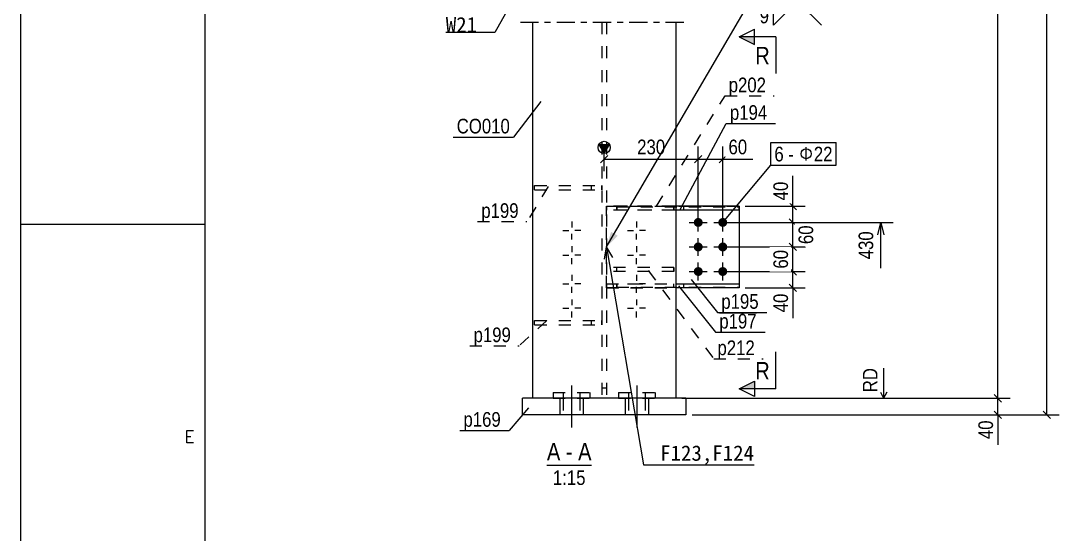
# Model space of a CAD drawing. Header units: millimetres. Extents: x -256 to 585, y -266 to 464.
# Drawn here: x -256.1 to -86.9, y -20.2 to 63.5 of the extents above; entities that cross this region are included whole.
import ezdxf

# ---------------------------------------------------------------- set-up
doc = ezdxf.new("R2010")
doc.units = ezdxf.units.MM
doc.linetypes.add('DXK_LINE_DOT2', pattern=[3.9198, 1.9599, -1.9599])
doc.linetypes.add('DXK_LINE_DOT3', pattern=[5.9187, 2.979, -0.9799, 0.9799, -0.9799])
doc.layers.add('WELD_LABELS', color=5, linetype='Continuous')
doc.styles.add('Arial Narrow', font='ARIALN.TTF', dxfattribs={"height": 0.2})

# ---------------------------------------------------------------- blocks, each defined once
blk = doc.blocks.new('Unknown-252070812-55923')
at = {"color": 7, "linetype": 'Continuous'}
for p, q in [((-256.15, -266.25), (-256.15, 327.75)), ((-226.11, -246.9), (-226.11, 307.74)), ((-256.15, 30.41), (-226.11, 30.41)), ((-229.05, -5.25), (-229.05, -3.25)), ((-229.05, -3.25), (-228, -3.25)), ((-229.05, -4.2), (-228.41, -4.2)), ((-228, -5.25), (-229.05, -5.25))]:
    blk.add_line(p, q, dxfattribs=at)
blk = doc.blocks.new('Unknown-252070812-11 - 4836')
at = {"color": 6, "linetype": 'Continuous'}
blk.add_line((-170.37, -8.87), (-163.09, -8.87), dxfattribs=at)
at = {"color": 0, "linetype": 'Continuous'}
for points in [[(-168.18, -8.12), (-168.18, -5.12), (-170.37, -5.12), (-170.37, -8.12)], [(-166.19, -8.12), (-166.19, -5.12), (-167.28, -5.12), (-167.28, -8.12)], [(-163.09, -8.12), (-163.09, -5.12), (-165.29, -5.12), (-165.29, -8.12)], [(-164.07, -12.12), (-164.07, -9.62), (-169.4, -9.62), (-169.4, -12.12)]]:
    blk.add_wipeout(points, dxfattribs=at)
at = {"color": 6, "linetype": 'Continuous', "style": 'Arial Narrow'}
for s, height, p in [('A', 2.86, (-170.37, -8.12)), ('A', 2.86, (-165.29, -8.12)), ('-', 2.86, (-167.28, -8.12)), ('1:15', 2.386, (-169.4, -12.12))]:
    blk.add_text(s, height=height, dxfattribs=at).set_placement(p)
blk = doc.blocks.new('Bolt-252070812-4842 - 4836')
at = {"linetype": 'Continuous'}
for points in [[(-146.44, 30.67, -1), (-144.97, 30.67, -1)], [(-142.44, 30.67, -1), (-140.97, 30.67, -1)], [(-146.44, 26.67, -1), (-144.97, 26.67, -1)], [(-142.44, 26.67, -1), (-140.97, 26.67, -1)], [(-146.44, 22.67, -1), (-144.97, 22.67, -1)], [(-142.44, 22.67, -1), (-140.97, 22.67, -1)]]:
    blk.add_hatch(color=3, dxfattribs=at).paths.add_polyline_path(points)
at = {"color": 3, "linetype": 'Continuous'}
for p, q in [((-147.17, 30.67), (-144.24, 30.67)), ((-145.7, 29.2), (-145.7, 32.13)), ((-143.17, 30.67), (-140.24, 30.67)), ((-141.7, 29.2), (-141.7, 32.13)), ((-145.7, 25.2), (-145.7, 28.13)), ((-141.7, 25.2), (-141.7, 28.13)), ((-147.17, 26.67), (-144.24, 26.67)), ((-143.17, 26.67), (-140.24, 26.67)), ((-145.7, 21.2), (-145.7, 24.13)), ((-141.7, 21.2), (-141.7, 24.13)), ((-147.17, 22.67), (-144.24, 22.67)), ((-143.17, 22.67), (-140.24, 22.67))]:
    blk.add_line(p, q, dxfattribs=at)
blk = doc.blocks.new('Part-252070812-4927 - 4836')
at = {"color": 7, "linetype": 'DXK_LINE_DOT2'}
for p, q in [((-160.64, 20), (-160.64, 20.67)), ((-160.64, 20.67), (-160.64, 20)), ((-160.64, 20.67), (-149.37, 20.67)), ((-159, 20.46), (-159.07, 20.67)), ((-158.97, 20.13), (-159, 20.46)), ((-158.97, 20.67), (-158.97, 20)), ((-149.7, 20), (-149.7, 20.67)), ((-149.7, 20), (-149.7, 20.67)), ((-160.64, 20), (-149.37, 20)), ((-158.97, 20.13), (-139.04, 20.13))]:
    blk.add_line(p, q, dxfattribs=at)
at = {"color": 2, "linetype": 'Continuous'}
for p, q in [((-149.37, 20.67), (-139.04, 20.67)), ((-148.04, 20), (-148.04, 20.67)), ((-139.04, 20.67), (-139.04, 20)), ((-139.04, 20), (-149.37, 20))]:
    blk.add_line(p, q, dxfattribs=at)
blk = doc.blocks.new('Bolt-252070812-4877 - 4836')
at = {"color": 3, "linetype": 'Continuous'}
for p, q in [((-166.3, 30.8), (-166.3, 29.82)), ((-167.77, 29.33), (-166.79, 29.33)), ((-166.3, 27.87), (-166.3, 28.84)), ((-164.84, 29.33), (-165.81, 29.33)), ((-166.3, 26.8), (-166.3, 25.82)), ((-167.77, 25.33), (-166.79, 25.33)), ((-166.3, 23.87), (-166.3, 24.84)), ((-164.84, 25.33), (-165.81, 25.33)), ((-166.3, 22.13), (-166.3, 21.16)), ((-167.77, 20.67), (-166.79, 20.67)), ((-164.84, 20.67), (-165.81, 20.67)), ((-166.3, 19.2), (-166.3, 20.18)), ((-166.3, 18.13), (-166.3, 17.16)), ((-167.77, 16.67), (-166.79, 16.67)), ((-166.3, 15.2), (-166.3, 16.18)), ((-164.84, 16.67), (-165.81, 16.67))]:
    blk.add_line(p, q, dxfattribs=at)
blk = doc.blocks.new('Part-252070812-18117 - 4836')
at = {"color": 7, "linetype": 'DXK_LINE_DOT2'}
for p, q in [((-158.7, 2.93), (-152.7, 2.93)), ((-158.7, 2.93), (-158.7, 2)), ((-158.7, 2), (-152.7, 2)), ((-152.7, 2.93), (-152.7, 2))]:
    blk.add_line(p, q, dxfattribs=at)
blk = doc.blocks.new('Bolt-252070812-4882 - 4836')
at = {"color": 3, "linetype": 'Continuous'}
for p, q in [((-155.77, 30.8), (-155.77, 29.82)), ((-157.24, 29.33), (-156.26, 29.33)), ((-155.77, 27.87), (-155.77, 28.84)), ((-154.3, 29.33), (-155.28, 29.33)), ((-155.77, 26.8), (-155.77, 25.82)), ((-157.24, 25.33), (-156.26, 25.33)), ((-155.77, 23.87), (-155.77, 24.84)), ((-154.3, 25.33), (-155.28, 25.33)), ((-155.77, 22.13), (-155.77, 21.16)), ((-157.24, 20.67), (-156.26, 20.67)), ((-154.3, 20.67), (-155.28, 20.67)), ((-155.77, 19.2), (-155.77, 20.18)), ((-155.77, 18.13), (-155.77, 17.16)), ((-157.24, 16.67), (-156.26, 16.67)), ((-155.77, 15.2), (-155.77, 16.18)), ((-154.3, 16.67), (-155.28, 16.67))]:
    blk.add_line(p, q, dxfattribs=at)
blk = doc.blocks.new('Part-252070812-5015 - 4836')
at = {"color": 2, "linetype": 'Continuous'}
for p, q in [((-147.7, 2), (-174.37, 2)), ((-174.37, -0.67), (-174.37, 2)), ((-147.7, 2), (-147.7, -0.67)), ((-147.7, -0.67), (-174.37, -0.67))]:
    blk.add_line(p, q, dxfattribs=at)
blk = doc.blocks.new('Part-252070812-4917 - 4836')
at = {"color": 7, "linetype": 'DXK_LINE_DOT2'}
for p, q in [((-172.37, 14), (-172.37, 14.67)), ((-172.37, 14.67), (-161.44, 14.67)), ((-172.37, 14), (-172.37, 14.67)), ((-172.37, 14), (-161.44, 14)), ((-163.1, 14), (-163.1, 14.67)), ((-163.1, 14), (-163.1, 14.67)), ((-161.44, 14), (-161.44, 14.67)), ((-161.44, 14.67), (-161.44, 14))]:
    blk.add_line(p, q, dxfattribs=at)
blk = doc.blocks.new('Part-252070812-4922 - 4836')
at = {"color": 7, "linetype": 'DXK_LINE_DOT2'}
for p, q in [((-172.37, 36), (-172.37, 36.67)), ((-172.37, 36.67), (-161.44, 36.67)), ((-172.37, 36), (-172.37, 36.67)), ((-172.37, 36), (-161.44, 36)), ((-163.1, 36), (-163.1, 36.67)), ((-163.1, 36), (-163.1, 36.67)), ((-161.44, 36), (-161.44, 36.67)), ((-161.44, 36.67), (-161.44, 36))]:
    blk.add_line(p, q, dxfattribs=at)
blk = doc.blocks.new('Part-252070812-4932 - 4836')
at = {"color": 7, "linetype": 'DXK_LINE_DOT2'}
for p, q in [((-149.7, 23.33), (-160.64, 23.33)), ((-160.64, 23.33), (-160.64, 22.67)), ((-160.64, 23.33), (-160.64, 22.67)), ((-149.7, 22.67), (-160.64, 22.67)), ((-158.97, 22.67), (-158.97, 23.33)), ((-158.97, 22.67), (-158.97, 23.33)), ((-149.7, 23.33), (-149.7, 22.67)), ((-149.7, 22.67), (-149.7, 23.33))]:
    blk.add_line(p, q, dxfattribs=at)
blk = doc.blocks.new('Part-252070812-4937 - 4836')
at = {"color": 7, "linetype": 'DXK_LINE_DOT2'}
for p, q in [((-149.37, 33.33), (-160.64, 33.33)), ((-160.64, 33.33), (-160.64, 32.67)), ((-160.64, 32.67), (-160.64, 33.33)), ((-149.37, 32.67), (-160.64, 32.67)), ((-159.07, 32.67), (-159, 32.87)), ((-159, 32.87), (-158.97, 33.2)), ((-158.97, 33.33), (-158.97, 32.67)), ((-158.97, 33.2), (-139.04, 33.2)), ((-149.7, 32.67), (-149.7, 33.33)), ((-149.7, 32.67), (-149.7, 33.33))]:
    blk.add_line(p, q, dxfattribs=at)
at = {"color": 2, "linetype": 'Continuous'}
for p, q in [((-139.04, 33.33), (-149.37, 33.33)), ((-139.04, 32.67), (-149.37, 32.67)), ((-148.04, 32.67), (-148.04, 33.33)), ((-139.04, 32.67), (-139.04, 33.33))]:
    blk.add_line(p, q, dxfattribs=at)
blk = doc.blocks.new('Part-252070812-4942 - 4836')
at = {"color": 7, "linetype": 'DXK_LINE_DOT2'}
for p, q in [((-149.7, 33.33), (-160.64, 33.33)), ((-160.64, 33.33), (-160.64, 32.67)), ((-160.64, 32.67), (-160.64, 33.33)), ((-149.7, 32.67), (-160.64, 32.67)), ((-159, 32.87), (-159.07, 32.67)), ((-158.97, 33.2), (-159, 32.87)), ((-158.97, 33.33), (-158.97, 32.67)), ((-158.97, 33.2), (-149.7, 33.2)), ((-149.7, 33.33), (-149.7, 33.2)), ((-149.7, 32.67), (-149.7, 33.33)), ((-149.7, 33.2), (-149.7, 32.67))]:
    blk.add_line(p, q, dxfattribs=at)
blk = doc.blocks.new('Part-252070812-4947 - 4836')
at = {"color": 7, "linetype": 'DXK_LINE_DOT2'}
for p, q in [((-160.64, 33.33), (-139.04, 33.33)), ((-160.64, 20), (-160.64, 33.33)), ((-139.04, 33.33), (-139.04, 32.67)), ((-139.04, 20.67), (-139.04, 20)), ((-139.04, 20), (-160.64, 20))]:
    blk.add_line(p, q, dxfattribs=at)
at = {"color": 2, "linetype": 'Continuous'}
blk.add_line((-139.04, 32.67), (-139.04, 20.67), dxfattribs=at)
blk = doc.blocks.new('Part-252070812-5032 - 4836')
at = {"linetype": 'Continuous'}
blk.add_hatch(color=2, dxfattribs=at).paths.add_polyline_path([(-161.04, 42), (-161.84, 43.4), (-160.24, 43.4)])
at = {"color": 4, "linetype": 'DXK_LINE_DOT3'}
blk.add_line((-174.7, 63.33), (-147.37, 63.33), dxfattribs=at)
at = {"color": 2, "linetype": 'Continuous'}
for p, q in [((-172.7, 63.33), (-172.7, 2)), ((-149.37, 63.33), (-149.37, 2)), ((-161.04, 42), (-161.84, 43.4)), ((-161.84, 43.4), (-160.24, 43.4)), ((-160.24, 43.4), (-161.04, 42))]:
    blk.add_line(p, q, dxfattribs=at)
at = {"color": 7, "linetype": 'DXK_LINE_DOT2'}
for p, q in [((-161.44, 63.33), (-161.44, 2)), ((-160.64, 63.33), (-160.64, 2)), ((-160.64, 3.67), (-161.44, 3.67)), ((-149.37, 2), (-172.7, 2))]:
    blk.add_line(p, q, dxfattribs=at)
at = {"color": 2, "linetype": 'Continuous'}
blk.add_circle((-161.04, 42.9), 1, dxfattribs=at)
blk = doc.blocks.new('Bolt-252070812-5042 - 4836')
at = {"color": 3, "linetype": 'DXK_LINE_DOT2'}
for p, q in [((-168.27, 2), (-168.27, -0.67)), ((-168.27, 2), (-168.27, -0.67)), ((-166.37, 3.06), (-166.37, -0.67)), ((-166.37, 3.06), (-166.37, -0.67)), ((-164.47, 2), (-164.47, -0.67)), ((-164.47, 2), (-164.47, -0.67)), ((-157.6, 2), (-157.6, -0.67)), ((-157.6, 2), (-157.6, -0.67)), ((-155.7, 3.06), (-155.7, -0.67)), ((-155.7, 3.06), (-155.7, -0.67)), ((-153.8, 2), (-153.8, -0.67)), ((-153.8, 2), (-153.8, -0.67))]:
    blk.add_line(p, q, dxfattribs=at)
blk = doc.blocks.new('Part-252070812-18118 - 4836')
at = {"color": 7, "linetype": 'DXK_LINE_DOT2'}
for p, q in [((-158.7, 2.93), (-152.7, 2.93)), ((-158.7, 2.93), (-158.7, 2)), ((-158.7, 2), (-152.7, 2)), ((-152.7, 2.93), (-152.7, 2))]:
    blk.add_line(p, q, dxfattribs=at)
blk = doc.blocks.new('Part-252070812-18119 - 4836')
at = {"color": 7, "linetype": 'DXK_LINE_DOT2'}
for p, q in [((-169.37, 2.93), (-163.37, 2.93)), ((-169.37, 2.93), (-169.37, 2)), ((-169.37, 2), (-163.37, 2)), ((-163.37, 2.93), (-163.37, 2))]:
    blk.add_line(p, q, dxfattribs=at)
blk = doc.blocks.new('Part-252070812-18120 - 4836')
at = {"color": 7, "linetype": 'DXK_LINE_DOT2'}
for p, q in [((-169.37, 2.93), (-163.37, 2.93)), ((-169.37, 2.93), (-169.37, 2)), ((-169.37, 2), (-163.37, 2)), ((-163.37, 2.93), (-163.37, 2))]:
    blk.add_line(p, q, dxfattribs=at)
blk = doc.blocks.new('Bolt-252070812-18121 - 4836')
at = {"color": 3, "linetype": 'DXK_LINE_DOT2'}
for p, q in [((-155.7, 4.1), (-155.7, -0.67)), ((-157.07, 2.93), (-157.07, 2)), ((-157.07, 2), (-157.07, -0.67)), ((-154.34, 2.93), (-154.34, 2)), ((-154.34, 2), (-154.34, -0.67))]:
    blk.add_line(p, q, dxfattribs=at)
blk = doc.blocks.new('Bolt-252070812-18122 - 4836')
at = {"color": 3, "linetype": 'DXK_LINE_DOT2'}
for p, q in [((-155.7, 4.1), (-155.7, -0.67)), ((-157.07, 2.93), (-157.07, 2)), ((-157.07, 2), (-157.07, -0.67)), ((-154.34, 2.93), (-154.34, 2)), ((-154.34, 2), (-154.34, -0.67))]:
    blk.add_line(p, q, dxfattribs=at)
blk = doc.blocks.new('Bolt-252070812-18123 - 4836')
at = {"color": 3, "linetype": 'DXK_LINE_DOT2'}
for p, q in [((-166.37, 4.1), (-166.37, -0.67)), ((-167.74, 2.93), (-167.74, 2)), ((-167.74, 2), (-167.74, -0.67)), ((-165, 2.93), (-165, 2)), ((-165, 2), (-165, -0.67))]:
    blk.add_line(p, q, dxfattribs=at)
blk = doc.blocks.new('Bolt-252070812-18124 - 4836')
at = {"color": 3, "linetype": 'DXK_LINE_DOT2'}
for p, q in [((-166.37, 4.1), (-166.37, -0.67)), ((-167.74, 2.93), (-167.74, 2)), ((-167.74, 2), (-167.74, -0.67)), ((-165, 2.93), (-165, 2)), ((-165, 2), (-165, -0.67))]:
    blk.add_line(p, q, dxfattribs=at)
blk = doc.blocks.new('Bolt-252070812-18125 - 4836')
at = {"color": 3, "linetype": 'DXK_LINE_DOT2'}
for p, q in [((-155.7, 4.1), (-155.7, -2.73)), ((-157.6, 2), (-157.6, -0.67)), ((-157.07, 2.93), (-157.07, 2)), ((-154.34, 2.93), (-154.34, 2)), ((-153.8, 2), (-153.8, -0.67))]:
    blk.add_line(p, q, dxfattribs=at)
blk = doc.blocks.new('Bolt-252070812-18126 - 4836')
at = {"color": 3, "linetype": 'Continuous'}
for p, q in [((-155.7, 4.1), (-155.7, -2.73)), ((-157.6, 2), (-157.6, -0.67)), ((-157.07, 2.93), (-157.07, 2)), ((-154.34, 2.93), (-154.34, 2)), ((-153.8, 2), (-153.8, -0.67))]:
    blk.add_line(p, q, dxfattribs=at)
blk = doc.blocks.new('Bolt-252070812-18127 - 4836')
at = {"color": 3, "linetype": 'DXK_LINE_DOT2'}
for p, q in [((-166.37, 4.1), (-166.37, -2.73)), ((-168.27, 2), (-168.27, -0.67)), ((-167.74, 2.93), (-167.74, 2)), ((-165, 2.93), (-165, 2)), ((-164.47, 2), (-164.47, -0.67))]:
    blk.add_line(p, q, dxfattribs=at)
blk = doc.blocks.new('Bolt-252070812-18128 - 4836')
at = {"color": 3, "linetype": 'Continuous'}
for p, q in [((-166.37, 4.1), (-166.37, -2.73)), ((-168.27, 2), (-168.27, -0.67)), ((-167.74, 2.93), (-167.74, 2)), ((-165, 2.93), (-165, 2)), ((-164.47, 2), (-164.47, -0.67))]:
    blk.add_line(p, q, dxfattribs=at)
blk = doc.blocks.new('StraightDimension-252070812-47598 - 4836')
at = {"color": 7, "linetype": 'Continuous'}
for p, q in [((-88.85, -0.67), (-88.85, 236.93)), ((-146.7, -0.67), (-86.85, -0.67)), ((-89.45, -0.07), (-88.25, -1.27))]:
    blk.add_line(p, q, dxfattribs=at)
blk = doc.blocks.new('StraightDimension-252070812-47188 - 4836')
at = {"color": 7, "linetype": 'Continuous'}
for p, q in [((-140.7, 22.67), (-128.27, 22.67)), ((-130.87, 23.27), (-129.67, 22.07)), ((-130.27, 20), (-130.27, 22.67)), ((-129.67, 19.4), (-130.87, 20.6)), ((-138.04, 20), (-128.27, 20))]:
    blk.add_line(p, q, dxfattribs=at)
at = {"color": 0}
blk.add_wipeout([(-130.57, 19.56), (-134.07, 19.56), (-134.07, 15.52), (-130.57, 15.52)], dxfattribs=at)
at = {"color": 7, "linetype": 'Continuous'}
blk.add_line((-130.27, 20), (-130.27, 15.08), dxfattribs=at)
blk.add_line((-130.27, 20), (-130.27, 15.08), dxfattribs=at)
at = {"color": 4, "style": 'Arial Narrow'}
blk.add_text('40', height=2.386, rotation=90.0002, dxfattribs=at).set_placement((-131.07, 16.02))
blk = doc.blocks.new('StraightDimension-252070812-47185 - 4836')
at = {"color": 7, "linetype": 'Continuous'}
for p, q in [((-130.87, 33.93), (-129.67, 32.73)), ((-138.04, 33.33), (-128.27, 33.33)), ((-130.27, 30.67), (-130.27, 33.33)), ((-140.7, 30.67), (-128.27, 30.67)), ((-129.67, 30.07), (-130.87, 31.27))]:
    blk.add_line(p, q, dxfattribs=at)
at = {"color": 0}
blk.add_wipeout([(-130.57, 37.82), (-134.07, 37.82), (-134.07, 33.77), (-130.57, 33.77)], dxfattribs=at)
at = {"color": 7, "linetype": 'Continuous'}
blk.add_line((-130.27, 33.33), (-130.27, 38.26), dxfattribs=at)
blk.add_line((-130.27, 33.33), (-130.27, 38.26), dxfattribs=at)
at = {"color": 4, "style": 'Arial Narrow'}
blk.add_text('40', height=2.386, rotation=90.0002, dxfattribs=at).set_placement((-131.07, 34.27))
blk = doc.blocks.new('StraightDimension-252070812-47186 - 4836')
at = {"color": 7, "linetype": 'Continuous'}
for p, q in [((-140.7, 30.67), (-128.22, 30.67)), ((-130.87, 31.27), (-129.67, 30.07)), ((-130.27, 26.67), (-130.27, 30.67)), ((-129.67, 26.07), (-130.87, 27.27)), ((-140.7, 26.67), (-128.22, 26.67))]:
    blk.add_line(p, q, dxfattribs=at)
at = {"color": 0}
blk.add_wipeout([(-126.47, 30.69), (-129.97, 30.69), (-129.97, 26.64), (-126.47, 26.64)], dxfattribs=at)
at = {"color": 4, "style": 'Arial Narrow'}
blk.add_text('60', height=2.386, rotation=90.0002, dxfattribs=at).set_placement((-126.97, 27.14))
blk = doc.blocks.new('StraightDimension-252070812-47187 - 4836')
at = {"color": 7, "linetype": 'Continuous'}
for p, q in [((-130.87, 27.27), (-129.67, 26.07)), ((-140.7, 26.67), (-128.27, 26.67)), ((-130.27, 22.67), (-130.27, 26.67)), ((-140.7, 22.67), (-128.27, 22.67)), ((-129.67, 22.07), (-130.87, 23.27))]:
    blk.add_line(p, q, dxfattribs=at)
at = {"color": 0}
blk.add_wipeout([(-130.57, 26.69), (-134.07, 26.69), (-134.07, 22.64), (-130.57, 22.64)], dxfattribs=at)
at = {"color": 4, "style": 'Arial Narrow'}
blk.add_text('60', height=2.386, rotation=90.0002, dxfattribs=at).set_placement((-131.07, 23.14))
blk = doc.blocks.new('StraightDimension-252070812-47212 - 4836')
at = {"color": 7, "linetype": 'Continuous'}
for p, q in [((-145.7, 31.67), (-145.7, 43.03)), ((-141.7, 31.67), (-141.7, 43.03)), ((-146.3, 40.38), (-145.1, 41.58)), ((-145.7, 40.98), (-141.7, 40.98)), ((-141.1, 41.58), (-142.3, 40.38))]:
    blk.add_line(p, q, dxfattribs=at)
at = {"color": 0}
blk.add_wipeout([(-137.22, 41.28), (-137.22, 44.78), (-141.27, 44.78), (-141.27, 41.28)], dxfattribs=at)
at = {"color": 7, "linetype": 'Continuous'}
blk.add_line((-141.7, 40.98), (-136.78, 40.98), dxfattribs=at)
blk.add_line((-141.7, 40.98), (-136.78, 40.98), dxfattribs=at)
at = {"color": 4, "style": 'Arial Narrow'}
blk.add_text('60', height=2.386, dxfattribs=at).set_placement((-140.77, 41.78))
blk = doc.blocks.new('StraightDimension-252070812-47213 - 4836')
at = {"color": 7, "linetype": 'Continuous'}
for p, q in [((-161.04, 39.04), (-161.04, 43.03)), ((-145.7, 31.67), (-145.7, 43.03)), ((-160.44, 41.58), (-161.64, 40.38)), ((-161.04, 40.98), (-145.7, 40.98)), ((-146.3, 40.38), (-145.1, 41.58))]:
    blk.add_line(p, q, dxfattribs=at)
at = {"color": 0}
blk.add_wipeout([(-150.59, 41.28), (-150.59, 44.78), (-156.16, 44.78), (-156.16, 41.28)], dxfattribs=at)
at = {"color": 4, "style": 'Arial Narrow'}
blk.add_text('230', height=2.386, dxfattribs=at).set_placement((-155.66, 41.78))
blk = doc.blocks.new('StraightDimension-252070812-47646 - 4836')
at = {"color": 7, "linetype": 'Continuous'}
for p, q in [((-96.85, 2), (-96.85, 236.93)), ((-148.37, 2), (-94.85, 2)), ((-97.45, 2.6), (-96.25, 1.4))]:
    blk.add_line(p, q, dxfattribs=at)
blk = doc.blocks.new('StraightDimension-252070812-47647 - 4836')
at = {"color": 7, "linetype": 'Continuous'}
for p, q in [((-148.37, 2), (-94.85, 2)), ((-97.45, 2.6), (-96.25, 1.4)), ((-96.85, -0.67), (-96.85, 2)), ((-146.7, -0.67), (-94.85, -0.67)), ((-96.25, -1.27), (-97.45, -0.07))]:
    blk.add_line(p, q, dxfattribs=at)
at = {"color": 0}
blk.add_wipeout([(-97.15, -1.1), (-100.65, -1.1), (-100.65, -5.15), (-97.15, -5.15)], dxfattribs=at)
at = {"color": 7, "linetype": 'Continuous'}
blk.add_line((-96.85, -0.67), (-96.85, -5.59), dxfattribs=at)
blk.add_line((-96.85, -0.67), (-96.85, -5.59), dxfattribs=at)
at = {"color": 4, "style": 'Arial Narrow'}
blk.add_text('40', height=2.386, rotation=90.0002, dxfattribs=at).set_placement((-97.65, -4.65))
blk = doc.blocks.new('StraightDimension-252070812-47690 - 4836')
at = {"color": 7, "linetype": 'Continuous'}
for p, q in [((-140.7, 30.67), (-113.93, 30.67)), ((-116.43, 28.67), (-115.93, 30.67)), ((-115.93, 30.67), (-115.43, 28.67)), ((-115.93, 23.22), (-115.93, 30.67))]:
    blk.add_line(p, q, dxfattribs=at)
at = {"color": 0, "linetype": 'Continuous'}
blk.add_wipeout([(-115.98, 7.44), (-119.48, 7.44), (-119.48, 2.49), (-115.98, 2.49)], dxfattribs=at)
at = {"color": 7, "linetype": 'Continuous'}
for p, q in [((-115.48, 6.94), (-115.48, 2)), ((-146.7, 2), (-113.48, 2)), ((-115.98, 3), (-115.48, 2)), ((-114.98, 3), (-115.48, 2))]:
    blk.add_line(p, q, dxfattribs=at)
at = {"color": 4, "linetype": 'Continuous', "style": 'Arial Narrow'}
blk.add_text('RD', height=2.386, rotation=90.0002, dxfattribs=at).set_placement((-116.48, 2.99))
at = {"color": 0}
blk.add_wipeout([(-116.68, 29.73), (-120.18, 29.73), (-120.18, 24.16), (-116.68, 24.16)], dxfattribs=at)
at = {"color": 4, "style": 'Arial Narrow'}
blk.add_text('430', height=2.386, rotation=90.0002, dxfattribs=at).set_placement((-117.18, 24.66))
blk = doc.blocks.new('Mark-252070812-4933 - 4836')
at = {"color": 0}
blk.add_wipeout([(-134.45, 47.4), (-134.45, 49.9), (-140.54, 49.9), (-140.54, 47.4)], dxfattribs=at)
blk.add_wipeout([(-134.45, 47.4), (-134.45, 49.9), (-140.54, 49.9), (-140.54, 47.4)], dxfattribs=at)
at = {"color": 7, "linetype": 'Continuous'}
for p, q in [((-148.64, 32.79), (-141.14, 46.8)), ((-141.14, 46.8), (-133.1, 46.8))]:
    blk.add_line(p, q, dxfattribs=at)
at = {"color": 3, "style": 'Arial Narrow'}
blk.add_text('p194', height=2.386, dxfattribs=at).set_placement((-140.54, 47.4))
blk = doc.blocks.new('Mark-252070812-4838 - 4836')
at = {"color": 0}
blk.add_wipeout([(-131.77, 40.62), (-131.77, 43.12), (-133.29, 43.12), (-133.29, 40.62)], dxfattribs=at)
blk.add_wipeout([(-131.77, 40.62), (-131.77, 43.12), (-133.29, 43.12), (-133.29, 40.62)], dxfattribs=at)
at = {"color": 7, "linetype": 'Continuous'}
for p, q in [((-133.89, 40.02), (-133.89, 43.72)), ((-141.7, 30.67), (-133.89, 40.02))]:
    blk.add_line(p, q, dxfattribs=at)
at = {"color": 3, "style": 'Arial Narrow'}
blk.add_text('6', height=2.39, dxfattribs=at).set_placement((-133.29, 40.62))
at = {"color": 0}
blk.add_wipeout([(-130.11, 40.62), (-130.11, 43.12), (-131.02, 43.12), (-131.02, 40.62)], dxfattribs=at)
blk.add_wipeout([(-130.11, 40.62), (-130.11, 43.12), (-131.02, 43.12), (-131.02, 40.62)], dxfattribs=at)
at = {"color": 3, "style": 'Arial Narrow'}
blk.add_text('-', height=2.39, dxfattribs=at).set_placement((-131.02, 40.62))
at = {"color": 0}
blk.add_wipeout([(-126.86, 40.62), (-126.86, 43.12), (-129.36, 43.12), (-129.36, 40.62)], dxfattribs=at)
at = {"color": 3, "linetype": 'Continuous'}
blk.add_line((-128.11, 40.75), (-128.11, 42.94), dxfattribs=at)
at = {"color": 0}
blk.add_wipeout([(-123.81, 40.62), (-123.81, 43.12), (-126.86, 43.12), (-126.86, 40.62)], dxfattribs=at)
blk.add_wipeout([(-123.81, 40.62), (-123.81, 43.12), (-126.86, 43.12), (-126.86, 40.62)], dxfattribs=at)
at = {"color": 7, "linetype": 'Continuous'}
for p, q in [((-133.89, 43.72), (-123.21, 43.72)), ((-123.21, 40.02), (-123.21, 43.72)), ((-133.89, 40.02), (-123.21, 40.02))]:
    blk.add_line(p, q, dxfattribs=at)
at = {"color": 3, "linetype": 'Continuous'}
blk.add_circle((-128.11, 41.87), 0.812, dxfattribs=at)
at = {"color": 3, "style": 'Arial Narrow'}
blk.add_text('22', height=2.386, dxfattribs=at).set_placement((-126.86, 40.62))
blk = doc.blocks.new('Mark-252070812-4913 - 4836')
at = {"color": 7, "linetype": 'DXK_LINE_DOT2'}
blk.add_line((-170.41, 14.67), (-174.89, 10.56), dxfattribs=at)
at = {"color": 0}
blk.add_wipeout([(-176.24, 11.16), (-176.24, 13.66), (-182.33, 13.66), (-182.33, 11.16)], dxfattribs=at)
blk.add_wipeout([(-176.24, 11.16), (-176.24, 13.66), (-182.33, 13.66), (-182.33, 11.16)], dxfattribs=at)
at = {"color": 7, "linetype": 'DXK_LINE_DOT2'}
blk.add_line((-182.93, 10.56), (-174.89, 10.56), dxfattribs=at)
at = {"color": 3, "style": 'Arial Narrow'}
blk.add_text('p199', height=2.386, dxfattribs=at).set_placement((-182.33, 11.16))
blk = doc.blocks.new('Mark-252070812-4918 - 4836')
at = {"color": 7, "linetype": 'DXK_LINE_DOT2'}
blk.add_line((-170.16, 36.51), (-173.63, 30.81), dxfattribs=at)
at = {"color": 0}
blk.add_wipeout([(-174.98, 31.41), (-174.98, 33.91), (-181.07, 33.91), (-181.07, 31.41)], dxfattribs=at)
blk.add_wipeout([(-174.98, 31.41), (-174.98, 33.91), (-181.07, 33.91), (-181.07, 31.41)], dxfattribs=at)
at = {"color": 7, "linetype": 'DXK_LINE_DOT2'}
blk.add_line((-181.67, 30.81), (-173.63, 30.81), dxfattribs=at)
at = {"color": 3, "style": 'Arial Narrow'}
blk.add_text('p199', height=2.386, dxfattribs=at).set_placement((-181.07, 31.41))
blk = doc.blocks.new('Mark-252070812-4923 - 4836')
at = {"color": 0}
blk.add_wipeout([(-136.17, 13.38), (-136.17, 15.88), (-142.27, 15.88), (-142.27, 13.38)], dxfattribs=at)
blk.add_wipeout([(-136.17, 13.38), (-136.17, 15.88), (-142.27, 15.88), (-142.27, 13.38)], dxfattribs=at)
at = {"color": 7, "linetype": 'Continuous'}
for p, q in [((-148.91, 20.33), (-142.87, 12.78)), ((-142.87, 12.78), (-134.82, 12.78))]:
    blk.add_line(p, q, dxfattribs=at)
at = {"color": 3, "style": 'Arial Narrow'}
blk.add_text('p197', height=2.386, dxfattribs=at).set_placement((-142.27, 13.38))
blk = doc.blocks.new('Mark-252070812-4928 - 4836')
at = {"color": 0}
blk.add_wipeout([(-136.48, 9.04), (-136.48, 11.54), (-142.57, 11.54), (-142.57, 9.04)], dxfattribs=at)
blk.add_wipeout([(-136.48, 9.04), (-136.48, 11.54), (-142.57, 11.54), (-142.57, 9.04)], dxfattribs=at)
at = {"color": 7, "linetype": 'DXK_LINE_DOT2'}
for p, q in [((-153.85, 22.81), (-143.17, 8.44)), ((-143.17, 8.44), (-135.13, 8.44))]:
    blk.add_line(p, q, dxfattribs=at)
at = {"color": 3, "style": 'Arial Narrow'}
blk.add_text('p212', height=2.386, dxfattribs=at).set_placement((-142.57, 9.04))
blk = doc.blocks.new('Mark-252070812-4938 - 4836')
at = {"color": 0}
blk.add_wipeout([(-134.65, 51.89), (-134.65, 54.39), (-140.74, 54.39), (-140.74, 51.89)], dxfattribs=at)
blk.add_wipeout([(-134.65, 51.89), (-134.65, 54.39), (-140.74, 54.39), (-140.74, 51.89)], dxfattribs=at)
at = {"color": 7, "linetype": 'DXK_LINE_DOT2'}
for p, q in [((-152.51, 33.33), (-141.34, 51.29)), ((-141.34, 51.29), (-133.3, 51.29))]:
    blk.add_line(p, q, dxfattribs=at)
at = {"color": 3, "style": 'Arial Narrow'}
blk.add_text('p202', height=2.386, dxfattribs=at).set_placement((-140.74, 51.89))
blk = doc.blocks.new('Mark-252070812-4943 - 4836')
at = {"color": 0}
blk.add_wipeout([(-135.85, 16.6), (-135.85, 19.1), (-141.94, 19.1), (-141.94, 16.6)], dxfattribs=at)
blk.add_wipeout([(-135.85, 16.6), (-135.85, 19.1), (-141.94, 19.1), (-141.94, 16.6)], dxfattribs=at)
at = {"color": 7, "linetype": 'Continuous'}
for p, q in [((-146.87, 21.38), (-142.54, 16)), ((-142.54, 16), (-134.5, 16))]:
    blk.add_line(p, q, dxfattribs=at)
at = {"color": 3, "style": 'Arial Narrow'}
blk.add_text('p195', height=2.386, dxfattribs=at).set_placement((-141.94, 16.6))
blk = doc.blocks.new('Mark-252070812-5011 - 4836')
at = {"color": 7, "linetype": 'Continuous'}
blk.add_line((-173.4, 0.47), (-176.54, -3.23), dxfattribs=at)
at = {"color": 0}
blk.add_wipeout([(-177.89, -2.63), (-177.89, -0.13), (-183.98, -0.13), (-183.98, -2.63)], dxfattribs=at)
blk.add_wipeout([(-177.89, -2.63), (-177.89, -0.13), (-183.98, -0.13), (-183.98, -2.63)], dxfattribs=at)
at = {"color": 7, "linetype": 'Continuous'}
blk.add_line((-184.58, -3.23), (-176.54, -3.23), dxfattribs=at)
at = {"color": 3, "style": 'Arial Narrow'}
blk.add_text('p169', height=2.386, dxfattribs=at).set_placement((-183.98, -2.63))
blk = doc.blocks.new('Mark-252070812-5028 - 4836')
at = {"color": 0}
blk.add_wipeout([(-176.4, 45.18), (-176.4, 47.68), (-185.08, 47.68), (-185.08, 45.18)], dxfattribs=at)
blk.add_wipeout([(-176.4, 45.18), (-176.4, 47.68), (-185.08, 47.68), (-185.08, 45.18)], dxfattribs=at)
at = {"color": 7, "linetype": 'Continuous'}
for p in [(-171.34, 50.39), (-185.68, 44.58)]:
    blk.add_line(p, (-175.8, 44.58), dxfattribs=at)
at = {"color": 3, "style": 'Arial Narrow'}
blk.add_text('CO010', height=2.386, dxfattribs=at).set_placement((-185.08, 45.18))
blk = doc.blocks.new('WeldMark-252070812-5403 - 4836')
at = {"linetype": 'Continuous'}
blk.add_hatch(color=3, dxfattribs=at).paths.add_polyline_path([(-158.84, 28.51), (-160.64, 26.67), (-159.92, 29.14)])
at = {"color": 3, "linetype": 'Continuous'}
for p, q in [((-129.17, 66.38), (-125.6, 69.95)), ((-160.64, 26.67), (-137.44, 66.38)), ((-129.17, 66.38), (-125.6, 62.81))]:
    blk.add_line(p, q, dxfattribs=at)
at = {"color": 0}
blk.add_wipeout([(-133.97, 66.68), (-133.97, 69.58), (-135.89, 69.58), (-135.89, 66.68)], dxfattribs=at)
at = {"color": 3, "linetype": 'Continuous'}
for p, q in [((-129.88, 66.38), (-133.46, 69.95)), ((-133.46, 69.95), (-133.46, 66.38)), ((-133.46, 66.38), (-129.88, 66.38))]:
    blk.add_line(p, q, dxfattribs=at)
at = {"color": 3, "style": 'Arial Narrow'}
blk.add_text('9', height=2.39, dxfattribs=at).set_placement((-135.69, 66.88))
at = {"color": 0, "linetype": 'Continuous'}
blk.add_wipeout([(-120.08, 65.63), (-120.08, 68.13), (-126.17, 68.13), (-126.17, 65.63)], dxfattribs=at)
for points in [[(-120.08, 65.63), (-120.08, 68.13), (-126.17, 68.13), (-126.17, 65.63)], [(-133.97, 62.93), (-133.97, 65.83), (-135.89, 65.83), (-135.89, 62.93)]]:
    blk.add_wipeout(points, dxfattribs=at)
at = {"color": 3, "linetype": 'Continuous'}
for p, q in [((-137.44, 66.38), (-129.17, 66.38)), ((-133.46, 66.38), (-129.88, 66.38)), ((-129.88, 66.38), (-133.46, 62.81)), ((-133.46, 62.81), (-133.46, 66.38))]:
    blk.add_line(p, q, dxfattribs=at)
at = {"color": 3, "linetype": 'Continuous', "style": 'Arial Narrow'}
for s, height, p in [('TYP.', 2.386, (-126.17, 65.63)), ('9', 2.39, (-135.69, 63.13))]:
    blk.add_text(s, height=height, dxfattribs=at).set_placement(p)
blk = doc.blocks.new('SectionMark-252070812-50486 - 4836')
at = {"color": 6, "linetype": 'Continuous'}
for p, q in [((-139.04, 60.93), (-136.54, 62.18)), ((-133.04, 60.93), (-139.04, 60.93)), ((-133.04, 60.93), (-133.04, 54.93)), ((-133.04, 3.57), (-133.04, 9.57)), ((-133.04, 3.57), (-139.04, 3.57)), ((-136.54, 2.32), (-139.04, 3.57))]:
    blk.add_line(p, q, dxfattribs=at)
at = {"color": 0, "linetype": 'Continuous'}
for points in [[(-134.04, 56.43), (-134.04, 59.43), (-136.41, 59.43), (-136.41, 56.43)], [(-134.04, 5.07), (-134.04, 8.07), (-136.41, 8.07), (-136.41, 5.07)]]:
    blk.add_wipeout(points, dxfattribs=at)
at = {"linetype": 'Continuous'}
for points in [[(-136.54, 60.93), (-136.54, 59.68), (-139.04, 60.93)], [(-136.54, 4.82), (-136.54, 3.57), (-139.04, 3.57)]]:
    blk.add_hatch(color=6, dxfattribs=at).paths.add_polyline_path(points)
at = {"color": 6, "linetype": 'Continuous'}
for p, q in [((-136.54, 59.68), (-136.54, 62.18)), ((-139.04, 60.93), (-136.54, 59.68)), ((-139.04, 3.57), (-136.54, 4.82)), ((-136.54, 4.82), (-136.54, 2.32))]:
    blk.add_line(p, q, dxfattribs=at)
at = {"color": 6, "linetype": 'Continuous', "style": 'Arial Narrow'}
for p in [(-136.41, 56.43), (-136.41, 5.07)]:
    blk.add_text('R', height=2.86, dxfattribs=at).set_placement(p)

msp = doc.modelspace()

# ---------------------------------------------------------------- linework, layer by layer
at = {"layer": 'WELD_LABELS', "color": 5}
for p, q in [((-178.86, 61.65), (-186.86, 61.65)), ((-154.61, -8.82), (-136.61, -8.82))]:
    msp.add_line(p, q, dxfattribs=at)

# ---------------------------------------------------------------- block references
for name in ['Unknown-252070812-55923', 'Part-252070812-5032 - 4836', 'Part-252070812-4922 - 4836', 'Part-252070812-4937 - 4836', 'Part-252070812-4942 - 4836', 'Part-252070812-4947 - 4836', 'Bolt-252070812-4877 - 4836', 'Bolt-252070812-4882 - 4836', 'Bolt-252070812-4842 - 4836', 'Part-252070812-4932 - 4836', 'Part-252070812-4927 - 4836', 'Part-252070812-4917 - 4836', 'Bolt-252070812-18127 - 4836', 'Bolt-252070812-18128 - 4836', 'Bolt-252070812-18123 - 4836', 'Bolt-252070812-18124 - 4836', 'Bolt-252070812-18125 - 4836', 'Bolt-252070812-18126 - 4836', 'Bolt-252070812-18121 - 4836', 'Bolt-252070812-18122 - 4836', 'Part-252070812-5015 - 4836', 'Part-252070812-18119 - 4836', 'Part-252070812-18120 - 4836', 'Bolt-252070812-5042 - 4836', 'Part-252070812-18117 - 4836', 'Part-252070812-18118 - 4836']:
    msp.add_blockref(name, (0, 0))

# ---------------------------------------------------------------- texts
at = {"layer": 'WELD_LABELS', "color": 5, "insert": (-186.86, 61.65), "char_height": 2.5, "attachment_point": 7}
msp.add_mtext('W21', dxfattribs=at)

# ---------------------------------------------------------------- next in the draw order: block references
for name in ['StraightDimension-252070812-47598 - 4836', 'Mark-252070812-5028 - 4836', 'Mark-252070812-4918 - 4836', 'Mark-252070812-4913 - 4836', 'Mark-252070812-5011 - 4836', 'Unknown-252070812-11 - 4836']:
    msp.add_blockref(name, (0, 0))

# ---------------------------------------------------------------- next in the draw order: block references
for name in ['StraightDimension-252070812-47185 - 4836', 'StraightDimension-252070812-47188 - 4836']:
    msp.add_blockref(name, (0, 0))

# ---------------------------------------------------------------- next in the draw order: block references
msp.add_blockref('StraightDimension-252070812-47186 - 4836', (0, 0))

# ---------------------------------------------------------------- next in the draw order: block references
for name in ['StraightDimension-252070812-47212 - 4836', 'StraightDimension-252070812-47187 - 4836']:
    msp.add_blockref(name, (0, 0))

# ---------------------------------------------------------------- next in the draw order: block references
msp.add_blockref('StraightDimension-252070812-47213 - 4836', (0, 0))

# ---------------------------------------------------------------- next in the draw order: block references
msp.add_blockref('StraightDimension-252070812-47646 - 4836', (0, 0))

# ---------------------------------------------------------------- next in the draw order: block references
for name in ['Mark-252070812-4933 - 4836', 'StraightDimension-252070812-47647 - 4836']:
    msp.add_blockref(name, (0, 0))

# ---------------------------------------------------------------- next in the draw order: block references
msp.add_blockref('StraightDimension-252070812-47690 - 4836', (0, 0))

# ---------------------------------------------------------------- next in the draw order: texts
at = {"layer": 'WELD_LABELS', "color": 5, "insert": (-136.61, -8.82), "char_height": 2.5, "attachment_point": 9}
msp.add_mtext('F123,F124', dxfattribs=at)

# ---------------------------------------------------------------- next in the draw order: block references
for name in ['Mark-252070812-4838 - 4836', 'Mark-252070812-4923 - 4836']:
    msp.add_blockref(name, (0, 0))

# ---------------------------------------------------------------- next in the draw order: block references
for name in ['Mark-252070812-4938 - 4836', 'Mark-252070812-4928 - 4836']:
    msp.add_blockref(name, (0, 0))

# ---------------------------------------------------------------- next in the draw order: block references
for name in ['WeldMark-252070812-5403 - 4836', 'Mark-252070812-4943 - 4836']:
    msp.add_blockref(name, (0, 0))

# ---------------------------------------------------------------- next in the draw order: linework, layer by layer
at = {"layer": 'WELD_LABELS', "color": 5}
for p, q in [((-149.37, 113.9), (-178.86, 61.65)), ((-161, 24.7), (-160.64, 26.67)), ((-159.65, 24.93), (-160.64, 26.67)), ((-160.64, 26.67), (-154.61, -8.82))]:
    msp.add_line(p, q, dxfattribs=at)

# ---------------------------------------------------------------- next in the draw order: block references
msp.add_blockref('SectionMark-252070812-50486 - 4836', (0, 0))

doc.saveas('drawing.dxf')
